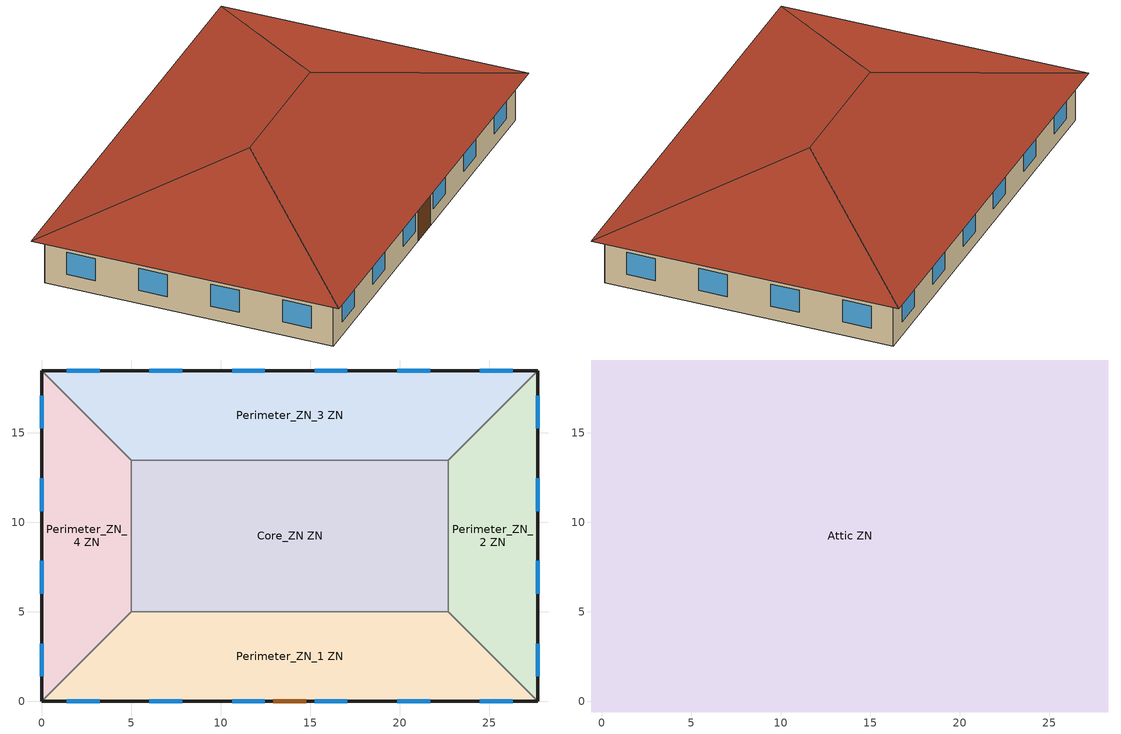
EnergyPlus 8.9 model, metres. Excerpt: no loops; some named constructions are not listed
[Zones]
Core_ZN ZN
 floor ground (Typical Insulated Carpeted 6in Slab Floor): 22.69,13.46 22.69,5 5,5 5,13.46 z0
 wall to Perimeter_ZN_2 ZN (Typical Interior Wall): 22.69,5 22.69,13.46 z0:3.05
 wall to Perimeter_ZN_3 ZN (Typical Interior Wall): 22.69,13.46 5,13.46 z0:3.05
 wall to Perimeter_ZN_1 ZN (Typical Interior Wall): 5,5 22.69,5 z0:3.05
 wall to Perimeter_ZN_4 ZN (Typical Interior Wall): 5,13.46 5,5 z0:3.05
Perimeter_ZN_1 ZN
 floor ground (Typical Insulated Carpeted 6in Slab Floor): 22.69,5 27.69,0 0,0 5,5 z0
 wall outside (Typical Insulated Wood Framed Exterior Wall R-11.24): 0,0 27.69,0 z0:3.05
 wall to Perimeter_ZN_2 ZN (Typical Interior Wall): 27.69,0 22.69,5 z0:3.05
 wall to Perimeter_ZN_4 ZN (Typical Interior Wall): 5,5 0,0 z0:3.05
 window (U 0.57 SHGC 0.49 Dbl Blue 6mm/6mm Air): 1.39,0 3.22,0 / 6.01,0 7.84,0 / 10.62,0 12.45,0 / 15.24,0 17.07,0 / 19.85,0 21.68,0 / 24.47,0 26.3,0 z0.9:2.42
 door (Typical Insulated Metal Door R-1.43): 12.93,0 14.76,0 z0:2.13
Perimeter_ZN_2 ZN
 floor ground (Typical Insulated Carpeted 6in Slab Floor): 27.69,18.46 27.69,0 22.69,5 22.69,13.46 z0
 wall outside (Typical Insulated Wood Framed Exterior Wall R-11.24): 27.69,0 27.69,18.46 z0:3.05
 wall to Perimeter_ZN_3 ZN (Typical Interior Wall): 27.69,18.46 22.69,13.46 z0:3.05
 window (U 0.57 SHGC 0.49 Dbl Blue 6mm/6mm Air): 27.69,1.39 27.69,3.22 / 27.69,6.01 27.69,7.84 / 27.69,10.62 27.69,12.45 / 27.69,15.24 27.69,17.07 z0.9:2.42
Perimeter_ZN_3 ZN
 floor ground (Typical Insulated Carpeted 6in Slab Floor): 27.69,18.46 22.69,13.46 5,13.46 0,18.46 z0
 wall outside (Typical Insulated Wood Framed Exterior Wall R-11.24): 27.69,18.46 0,18.46 z0:3.05
 wall to Perimeter_ZN_4 ZN (Typical Interior Wall): 0,18.46 5,13.46 z0:3.05
 window (U 0.57 SHGC 0.49 Dbl Blue 6mm/6mm Air): 26.3,18.46 24.47,18.46 / 21.68,18.46 19.85,18.46 / 17.07,18.46 15.24,18.46 / 12.45,18.46 10.62,18.46 / 7.84,18.46 6.01,18.46 / 3.22,18.46 1.39,18.46 z0.9:2.42
Perimeter_ZN_4 ZN
 floor ground (Typical Insulated Carpeted 6in Slab Floor): 0,18.46 5,13.46 5,5 0,0 z0
 wall outside (Typical Insulated Wood Framed Exterior Wall R-11.24): 0,18.46 0,0 z0:3.05
 window (U 0.57 SHGC 0.49 Dbl Blue 6mm/6mm Air): 0,17.07 0,15.24 / 0,12.45 0,10.62 / 0,7.84 0,6.01 / 0,3.22 0,1.39 z0.9:2.42
Attic ZN
 floor outside (Typical Insulated Exterior Mass Floor R-13.51): 28.29,19.06 28.29,-0.6 27.69,0 27.69,18.46 z3.05; 28.29,19.06 27.69,18.46 0,18.46 -0.6,19.06 z3.05; 27.69,0 28.29,-0.6 -0.6,-0.6 0,0 z3.05; -0.6,19.06 0,18.46 0,0 -0.6,-0.6 z3.05
 floor to Core_ZN ZN (Typical Interior Floor): 22.69,13.46 22.69,5 5,5 5,13.46 z3.05
 floor to Perimeter_ZN_2 ZN (Typical Interior Floor): 27.69,18.46 27.69,0 22.69,5 22.69,13.46 z3.05
 floor to Perimeter_ZN_3 ZN (Typical Interior Floor): 27.69,18.46 22.69,13.46 5,13.46 0,18.46 z3.05
 floor to Perimeter_ZN_1 ZN (Typical Interior Floor): 22.69,5 27.69,0 0,0 5,5 z3.05
 floor to Perimeter_ZN_4 ZN (Typical Interior Floor): 0,18.46 5,13.46 5,5 0,0 z3.05
 roof outside (Typical Wood Joist Attic Floor R-29.41): 18.46,9.23,6.33 28.29,-0.6,3.05 28.29,19.06,3.05; 18.46,9.23,6.33 28.29,19.06,3.05 -0.6,19.06,3.05 9.23,9.23,6.33; 9.23,9.23,6.33 -0.6,-0.6,3.05 28.29,-0.6,3.05 18.46,9.23,6.33; 9.23,9.23,6.33 -0.6,19.06,3.05 -0.6,-0.6,3.05
[MaterialProperty:GlazingSpectralData] Wavelength 1 {micron}=0.3; transmittance 1=0; front reflectance 1=0.04; back reflectance 1=0.04; Wavelength 2 {micron}=0.305; transmittance 2=0; front reflectance 2=0.04; back reflectance 2=0.04; Wavelength 3 {micron}=0.31; transmittance 3=0; front reflectance 3=0.04; back reflectance 3=0.04; Wavelength 4 {micron}=0.315; transmittance 4=0; front reflectance 4=0.04; back reflectance 4=0.04; Wavelength 5 {micron}=0.32; transmittance 5=0; front reflectance 5=0.04; back reflectance 5=0.04; Wavelength 6 {micron}=0.325; transmittance 6=0; front reflectance 6=0.04; back reflectance 6=0.04; Wavelength 7 {micron}=0.33; transmittance 7=0; front reflectance 7=0.04; back reflectance 7=0.04; Wavelength 8 {micron}=0.335; transmittance 8=0; front reflectance 8=0.04; back reflectance 8=0.04; Wavelength 9 {micron}=0.34; transmittance 9=0; front reflectance 9=0.04; back reflectance 9=0.04; Wavelength 10 {micron}=0.345; transmittance 10=0; front reflectance 10=0.04; back reflectance 10=0.04; Wavelength 11 {micron}=0.35; transmittance 11=0; front reflectance 11=0.04; back reflectance 11=0.04; Wavelength 12 {micron}=0.355; transmittance 12=0; front reflectance 12=0.04; back reflectance 12=0.04; Wavelength 13 {micron}=0.36; transmittance 13=0; front reflectance 13=0.04; back reflectance 13=0.04; Wavelength 14 {micron}=0.365; transmittance 14=0; front reflectance 14=0.04; back reflectance 14=0.04; Wavelength 15 {micron}=0.37; transmittance 15=0; front reflectance 15=0.04; back reflectance 15=0.04; Wavelength 16 {micron}=0.375; transmittance 16=0; front reflectance 16=0.04; back reflectance 16=0.04; Wavelength 17 {micron}=0.38; transmittance 17=0; front reflectance 17=0.04; back reflectance 17=0.04; Wavelength 18 {micron}=0.385; transmittance 18=0; front reflectance 18=0.04; back reflectance 18=0.04; Wavelength 19 {micron}=0.39; transmittance 19=0; front reflectance 19=0.04; back reflectance 19=0.04; Wavelength 20 {micron}=0.395; transmittance 20=0; front reflectance 20=0.04; back reflectance 20=0.04; Wavelength 21 {micron}=0.4; transmittance 21=0; front reflectance 21=0.04; back reflectance 21=0.04; Wavelength 22 {micron}=0.405; transmittance 22=0; front reflectance 22=0.04; back reflectance 22=0.04; Wavelength 23 {micron}=0.41; front reflectance 23=0.04; back reflectance 23=0.04; Wavelength 24 {micron}=0.415; front reflectance 24=0.04; back reflectance 24=0.04; Wavelength 25 {micron}=0.42; front reflectance 25=0.04; back reflectance 25=0.04; Wavelength 26 {micron}=0.425; front reflectance 26=0.04; back reflectance 26=0.04; Wavelength 27 {micron}=0.43; Wavelength 28 {micron}=0.435; front reflectance 28=0.041; back reflectance 28=0.041; Wavelength 29 {micron}=0.44; front reflectance 29=0.041; back reflectance 29=0.041; Wavelength 30 {micron}=0.445; front reflectance 30=0.041; back reflectance 30=0.041; Wavelength 31 {micron}=0.45; Wavelength 32 {micron}=0.455; Wavelength 33 {micron}=0.46; Wavelength 34 {micron}=0.465; Wavelength 35 {micron}=0.47; front reflectance 35=0.042; back reflectance 35=0.042; Wavelength 36 {micron}=0.475; Wavelength 37 {micron}=0.48; Wavelength 38 {micron}=0.485; Wavelength 39 {micron}=0.49; Wavelength 40 {micron}=0.495; Wavelength 41 {micron}=0.5; Wavelength 42 {micron}=0.505; Wavelength 43 {micron}=0.51; Wavelength 44 {micron}=0.515; front reflectance 44=0.042; back reflectance 44=0.042; Wavelength 45 {micron}=0.52; Wavelength 46 {micron}=0.525; front reflectance 46=0.041; back reflectance 46=0.041; Wavelength 47 {micron}=0.53; front reflectance 47=0.041; back reflectance 47=0.041; Wavelength 48 {micron}=0.535; front reflectance 48=0.041; back reflectance 48=0.041; Wavelength 49 {micron}=0.54; Wavelength 50 {micron}=0.545; Wavelength 51 {micron}=0.55; Wavelength 52 {micron}=0.555; Wavelength 53 {micron}=0.56; front reflectance 53=0.042; back reflectance 53=0.042; Wavelength 54 {micron}=0.565; Wavelength 55 {micron}=0.57; Wavelength 56 {micron}=0.575; Wavelength 57 {micron}=0.58; Wavelength 58 {micron}=0.585; front reflectance 58=0.042; back reflectance 58=0.042; Wavelength 59 {micron}=0.59; front reflectance 59=0.042; back reflectance 59=0.042; Wavelength 60 {micron}=0.595; front reflectance 60=0.042; back reflectance 60=0.042; Wavelength 61 {micron}=0.6; Wavelength 62 {micron}=0.605; Wavelength 63 {micron}=0.61; front reflectance 63=0.042; back reflectance 63=0.042; Wavelength 64 {micron}=0.615; front reflectance 64=0.042; back reflectance 64=0.042; Wavelength 65 {micron}=0.62; front reflectance 65=0.042; back reflectance 65=0.042; Wavelength 66 {micron}=0.625; front reflectance 66=0.042; back reflectance 66=0.042; Wavelength 67 {micron}=0.63; Wavelength 68 {micron}=0.635; Wavelength 69 {micron}=0.64; Wavelength 70 {micron}=0.645; Wavelength 71 {micron}=0.65; Wavelength 72 {micron}=0.655; Wavelength 73 {micron}=0.66; Wavelength 74 {micron}=0.665; Wavelength 75 {micron}=0.67; Wavelength 76 {micron}=0.675; Wavelength 77 {micron}=0.68; Wavelength 78 {micron}=0.685; Wavelength 79 {micron}=0.69; Wavelength 80 {micron}=0.695; Wavelength 81 {micron}=0.7; Wavelength 82 {micron}=0.705; Wavelength 83 {micron}=0.71; Wavelength 84 {micron}=0.715; Wavelength 85 {micron}=0.72; Wavelength 86 {micron}=0.725; Wavelength 87 {micron}=0.73; Wavelength 88 {micron}=0.735; Wavelength 89 {micron}=0.74; Wavelength 90 {micron}=0.745; Wavelength 91 {micron}=0.75; Wavelength 92 {micron}=0.755; Wavelength 93 {micron}=0.76; Wavelength 94 {micron}=0.765; Wavelength 95 {micron}=0.77; Wavelength 96 {micron}=0.775; Wavelength 97 {micron}=0.78; Wavelength 98 {micron}=0.785; Wavelength 99 {micron}=0.79; Wavelength 100 {micron}=0.795; Wavelength 101 {micron}=0.8; Wavelength 102 {micron}=0.805; Wavelength 103 {micron}=0.81; Wavelength 104 {micron}=0.815; Wavelength 105 {micron}=0.82; Wavelength 106 {micron}=0.825; Wavelength 107 {micron}=0.83; front reflectance 107=0.062; back reflectance 107=0.062; Wavelength 108 {micron}=0.835; Wavelength 109 {micron}=0.84; Wavelength 110 {micron}=0.845; Wavelength 111 {micron}=0.85; Wavelength 112 {micron}=0.855; Wavelength 113 {micron}=0.86; Wavelength 114 {micron}=0.865; Wavelength 115 {micron}=0.87; Wavelength 116 {micron}=0.875; Wavelength 117 {micron}=0.88; Wavelength 118 {micron}=0.885; Wavelength 119 {micron}=0.89; Wavelength 120 {micron}=0.895; front reflectance 120=0.061; back reflectance 120=0.061; Wavelength 121 {micron}=0.9; Wavelength 122 {micron}=0.905; Wavelength 123 {micron}=0.91; Wavelength 124 {micron}=0.915; Wavelength 125 {micron}=0.92; Wavelength 126 {micron}=0.925; Wavelength 127 {micron}=0.93; Wavelength 128 {micron}=0.935; Wavelength 129 {micron}=0.94; Wavelength 130 {micron}=0.945; Wavelength 131 {micron}=0.95; Wavelength 132 {micron}=0.955; Wavelength 133 {micron}=0.96; Wavelength 134 {micron}=0.965; Wavelength 135 {micron}=0.97; Wavelength 136 {micron}=0.975; Wavelength 137 {micron}=0.98; Wavelength 138 {micron}=0.985; Wavelength 139 {micron}=0.99; Wavelength 140 {micron}=0.995; Wavelength 141 {micron}=1; Wavelength 142 {micron}=1.005; Wavelength 143 {micron}=1.01; Wavelength 144 {micron}=1.015; Wavelength 145 {micron}=1.02; Wavelength 146 {micron}=1.025; Wavelength 147 {micron}=1.03; Wavelength 148 {micron}=1.035; Wavelength 149 {micron}=1.04; Wavelength 150 {micron}=1.045; Wavelength 151 {micron}=1.05; Wavelength 152 {micron}=1.055; Wavelength 153 {micron}=1.06; Wavelength 154 {micron}=1.065; Wavelength 155 {micron}=1.07; Wavelength 156 {micron}=1.075; Wavelength 157 {micron}=1.08; Wavelength 158 {micron}=1.085; Wavelength 159 {micron}=1.09; Wavelength 160 {micron}=1.095; Wavelength 161 {micron}=1.1; Wavelength 162 {micron}=1.105; Wavelength 163 {micron}=1.11; front reflectance 163=0.059; back reflectance 163=0.059; Wavelength 164 {micron}=1.115; Wavelength 165 {micron}=1.12; front reflectance 165=0.061; back reflectance 165=0.061; Wavelength 166 {micron}=1.125; Wavelength 167 {micron}=1.13; front reflectance 167=0.062; back reflectance 167=0.062; Wavelength 168 {micron}=1.135; Wavelength 169 {micron}=1.14; Wavelength 170 {micron}=1.145; Wavelength 171 {micron}=1.15; front reflectance 171=0.064; back reflectance 171=0.064; Wavelength 172 {micron}=1.155; front reflectance 172=0.065; back reflectance 172=0.065; Wavelength 173 {micron}=1.16; front reflectance 173=0.065; back reflectance 173=0.065; Wavelength 174 {micron}=1.165; transmittance 174=0.629; front reflectance 174=0.065; back reflectance 174=0.065; Wavelength 175 {micron}=1.17; transmittance 175=0.627; front reflectance 175=0.065; back reflectance 175=0.065; Wavelength 176 {micron}=1.175; transmittance 176=0.624; front reflectance 176=0.065; back reflectance 176=0.065; Wavelength 177 {micron}=1.18; transmittance 177=0.618; front reflectance 177=0.065; back reflectance 177=0.065; Wavelength 178 {micron}=1.185; transmittance 178=0.611; front reflectance 178=0.064; back reflectance 178=0.064; Wavelength 179 {micron}=1.19; transmittance 179=0.601; front reflectance 179=0.064; back reflectance 179=0.064; Wavelength 180 {micron}=1.195; transmittance 180=0.6; front reflectance 180=0.064; back reflectance 180=0.064; Wavelength 181 {micron}=1.2; transmittance 181=0.605; front reflectance 181=0.064; back reflectance 181=0.064; Wavelength 182 {micron}=1.205; transmittance 182=0.611; front reflectance 182=0.064; back reflectance 182=0.064; Wavelength 183 {micron}=1.21; transmittance 183=0.619; front reflectance 183=0.065; back reflectance 183=0.065; Wavelength 184 {micron}=1.215; transmittance 184=0.625; front reflectance 184=0.065; back reflectance 184=0.065; Wavelength 185 {micron}=1.22; transmittance 185=0.634; front reflectance 185=0.065; back reflectance 185=0.065; Wavelength 186 {micron}=1.225; transmittance 186=0.64; front reflectance 186=0.066; back reflectance 186=0.066; Wavelength 187 {micron}=1.23; transmittance 187=0.644; front reflectance 187=0.066; back reflectance 187=0.066; Wavelength 188 {micron}=1.235; transmittance 188=0.647; front reflectance 188=0.066; back reflectance 188=0.066; Wavelength 189 {micron}=1.24; transmittance 189=0.65; front reflectance 189=0.066; back reflectance 189=0.066; Wavelength 190 {micron}=1.245; transmittance 190=0.653; front reflectance 190=0.066; back reflectance 190=0.066; Wavelength 191 {micron}=1.25; transmittance 191=0.656; front reflectance 191=0.066; back reflectance 191=0.066; Wavelength 192 {micron}=1.255; transmittance 192=0.658; front reflectance 192=0.066; back reflectance 192=0.066; Wavelength 193 {micron}=1.26; transmittance 193=0.661; front reflectance 193=0.066; back reflectance 193=0.066; Wavelength 194 {micron}=1.265; transmittance 194=0.662; front reflectance 194=0.066; back reflectance 194=0.066; Wavelength 195 {micron}=1.27; transmittance 195=0.667; front reflectance 195=0.067; back reflectance 195=0.067; Wavelength 196 {micron}=1.275; transmittance 196=0.668; front reflectance 196=0.067; back reflectance 196=0.067; Wavelength 197 {micron}=1.28; transmittance 197=0.671; front reflectance 197=0.067; back reflectance 197=0.067; Wavelength 198 {micron}=1.285; transmittance 198=0.675; front reflectance 198=0.067; back reflectance 198=0.067; Wavelength 199 {micron}=1.29; transmittance 199=0.678; front reflectance 199=0.067; back reflectance 199=0.067; Wavelength 200 {micron}=1.295; transmittance 200=0.679; front reflectance 200=0.067; back reflectance 200=0.067; Wavelength 201 {micron}=1.3; transmittance 201=0.682; front reflectance 201=0.067; back reflectance 201=0.067; Wavelength 202 {micron}=1.305; transmittance 202=0.684; front reflectance 202=0.067; back reflectance 202=0.067; Wavelength 203 {micron}=1.31; transmittance 203=0.687; front reflectance 203=0.067; back reflectance 203=0.067; Wavelength 204 {micron}=1.315; transmittance 204=0.689; front reflectance 204=0.068; back reflectance 204=0.068; Wavelength 205 {micron}=1.32; transmittance 205=0.692; front reflectance 205=0.068; back reflectance 205=0.068; Wavelength 206 {micron}=1.325; transmittance 206=0.693; front reflectance 206=0.068; back reflectance 206=0.068; Wavelength 207 {micron}=1.33; transmittance 207=0.695; front reflectance 207=0.068; back reflectance 207=0.068; Wavelength 208 {micron}=1.335; transmittance 208=0.697; front reflectance 208=0.068; back reflectance 208=0.068; Wavelength 209 {micron}=1.34; transmittance 209=0.698; front reflectance 209=0.068; back reflectance 209=0.068; Wavelength 210 {micron}=1.345; transmittance 210=0.698; front reflectance 210=0.068; back reflectance 210=0.068; Wavelength 211 {micron}=1.35; transmittance 211=0.698; front reflectance 211=0.068; back reflectance 211=0.068; Wavelength 212 {micron}=1.355; transmittance 212=0.695; front reflectance 212=0.068; back reflectance 212=0.068; Wavelength 213 {micron}=1.36; transmittance 213=0.692; front reflectance 213=0.068; back reflectance 213=0.068; Wavelength 214 {micron}=1.365; transmittance 214=0.692; front reflectance 214=0.068; back reflectance 214=0.068; Wavelength 215 {micron}=1.37; transmittance 215=0.687; front reflectance 215=0.067; back reflectance 215=0.067; Wavelength 216 {micron}=1.375; transmittance 216=0.682; front reflectance 216=0.067; back reflectance 216=0.067; Wavelength 217 {micron}=1.38; transmittance 217=0.676; front reflectance 217=0.067; back reflectance 217=0.067; Wavelength 218 {micron}=1.385; transmittance 218=0.678; front reflectance 218=0.067; back reflectance 218=0.067; Wavelength 219 {micron}=1.39; transmittance 219=0.676; front reflectance 219=0.067; back reflectance 219=0.067; Wavelength 220 {micron}=1.395; transmittance 220=0.675; front reflectance 220=0.067; back reflectance 220=0.067; Wavelength 221 {micron}=1.4; transmittance 221=0.676; front reflectance 221=0.067; back reflectance 221=0.067; Wavelength 222 {micron}=1.405; transmittance 222=0.675; front reflectance 222=0.067; back reflectance 222=0.067; Wavelength 223 {micron}=1.41; transmittance 223=0.671; front reflectance 223=0.067; back reflectance 223=0.067; Wavelength 224 {micron}=1.415; transmittance 224=0.67; front reflectance 224=0.067; back reflectance 224=0.067; Wavelength 225 {micron}=1.42; transmittance 225=0.673; front reflectance 225=0.067; back reflectance 225=0.067; Wavelength 226 {micron}=1.425; transmittance 226=0.671; front reflectance 226=0.067; back reflectance 226=0.067; Wavelength 227 {micron}=1.43; transmittance 227=0.668; front reflectance 227=0.067; back reflectance 227=0.067; Wavelength 228 {micron}=1.435; transmittance 228=0.67; front reflectance 228=0.067; back reflectance 228=0.067; Wavelength 229 {micron}=1.44; transmittance 229=0.67; front reflectance 229=0.067; back reflectance 229=0.067; Wavelength 230 {micron}=1.445; transmittance 230=0.668; front reflectance 230=0.067; back reflectance 230=0.067; Wavelength 231 {micron}=1.45; transmittance 231=0.67; front reflectance 231=0.067; back reflectance 231=0.067; Wavelength 232 {micron}=1.455; transmittance 232=0.67; front reflectance 232=0.067; back reflectance 232=0.067; Wavelength 233 {micron}=1.46; transmittance 233=0.673; front reflectance 233=0.067; back reflectance 233=0.067; Wavelength 234 {micron}=1.465; transmittance 234=0.676; front reflectance 234=0.067; back reflectance 234=0.067; Wavelength 235 {micron}=1.47; transmittance 235=0.681; front reflectance 235=0.067; back reflectance 235=0.067; Wavelength 236 {micron}=1.475; transmittance 236=0.684; front reflectance 236=0.067; back reflectance 236=0.067; Wavelength 237 {micron}=1.48; transmittance 237=0.689; front reflectance 237=0.068; back reflectance 237=0.068; Wavelength 238 {micron}=1.485; transmittance 238=0.69; front reflectance 238=0.068; back reflectance 238=0.068; Wavelength 239 {micron}=1.49; transmittance 239=0.695; front reflectance 239=0.068; back reflectance 239=0.068; Wavelength 240 {micron}=1.495; transmittance 240=0.698; front reflectance 240=0.068; back reflectance 240=0.068; Wavelength 241 {micron}=1.5; transmittance 241=0.703; front reflectance 241=0.068; back reflectance 241=0.068; Wavelength 242 {micron}=1.505; transmittance 242=0.706; front reflectance 242=0.068; back reflectance 242=0.068; Wavelength 243 {micron}=1.51; transmittance 243=0.711; front reflectance 243=0.068; back reflectance 243=0.068; Wavelength 244 {micron}=1.515; transmittance 244=0.714; front reflectance 244=0.069; back reflectance 244=0.069; Wavelength 245 {micron}=1.52; transmittance 245=0.718; front reflectance 245=0.069; back reflectance 245=0.069; Wavelength 246 {micron}=1.525; transmittance 246=0.719; front reflectance 246=0.069; back reflectance 246=0.069; Wavelength 247 {micron}=1.53; transmittance 247=0.724; front reflectance 247=0.069; back reflectance 247=0.069; Wavelength 248 {micron}=1.535; transmittance 248=0.724; front reflectance 248=0.069; back reflectance 248=0.069; Wavelength 249 {micron}=1.54; transmittance 249=0.728; front reflectance 249=0.069; back reflectance 249=0.069; Wavelength 250 {micron}=1.545; transmittance 250=0.728; front reflectance 250=0.069; back reflectance 250=0.069; Wavelength 251 {micron}=1.55; transmittance 251=0.728; front reflectance 251=0.069; back reflectance 251=0.069; Wavelength 252 {micron}=1.555; transmittance 252=0.728; front reflectance 252=0.069; back reflectance 252=0.069; Wavelength 253 {micron}=1.56; transmittance 253=0.728; front reflectance 253=0.069; back reflectance 253=0.069; Wavelength 254 {micron}=1.565; transmittance 254=0.728; front reflectance 254=0.069; back reflectance 254=0.069; Wavelength 255 {micron}=1.57; transmittance 255=0.728; front reflectance 255=0.069; back reflectance 255=0.069; Wavelength 256 {micron}=1.575; transmittance 256=0.728; front reflectance 256=0.069; back reflectance 256=0.069; Wavelength 257 {micron}=1.58; transmittance 257=0.729; front reflectance 257=0.069; back reflectance 257=0.069; Wavelength 258 {micron}=1.585; transmittance 258=0.731; front reflectance 258=0.069; back reflectance 258=0.069; Wavelength 259 {micron}=1.59; transmittance 259=0.733; front reflectance 259=0.069; back reflectance 259=0.069; Wavelength 260 {micron}=1.595; transmittance 260=0.735; front reflectance 260=0.069; back reflectance 260=0.069; Wavelength 261 {micron}=1.6; transmittance 261=0.736; front reflectance 261=0.069; back reflectance 261=0.069; Wavelength 262 {micron}=1.605; transmittance 262=0.738; front reflectance 262=0.07; back reflectance 262=0.07; Wavelength 263 {micron}=1.61; transmittance 263=0.74; front reflectance 263=0.07; back reflectance 263=0.07; Wavelength 264 {micron}=1.615; transmittance 264=0.741; front reflectance 264=0.07; back reflectance 264=0.07; Wavelength 265 {micron}=1.62; transmittance 265=0.741; front reflectance 265=0.07; back reflectance 265=0.07; Wavelength 266 {micron}=1.625; transmittance 266=0.741; front reflectance 266=0.07; back reflectance 266=0.07; Wavelength 267 {micron}=1.63; transmittance 267=0.741; front reflectance 267=0.07; back reflectance 267=0.07; Wavelength 268 {micron}=1.635; transmittance 268=0.741; front reflectance 268=0.07; back reflectance 268=0.07; Wavelength 269 {micron}=1.64; transmittance 269=0.741; front reflectance 269=0.07; back reflectance 269=0.07; Wavelength 270 {micron}=1.645; transmittance 270=0.743; front reflectance 270=0.07; back reflectance 270=0.07; Wavelength 271 {micron}=1.65; transmittance 271=0.741; front reflectance 271=0.07; back reflectance 271=0.07; Wavelength 272 {micron}=1.655; transmittance 272=0.74; front reflectance 272=0.07; back reflectance 272=0.07; Wavelength 273 {micron}=1.66; transmittance 273=0.736; front reflectance 273=0.069; back reflectance 273=0.069; Wavelength 274 {micron}=1.665; transmittance 274=0.735; front reflectance 274=0.069; back reflectance 274=0.069; Wavelength 275 {micron}=1.67; transmittance 275=0.724; front reflectance 275=0.069; back reflectance 275=0.069; Wavelength 276 {micron}=1.675; transmittance 276=0.716; front reflectance 276=0.069; back reflectance 276=0.069; Wavelength 277 {micron}=1.68; transmittance 277=0.698; front reflectance 277=0.068; back reflectance 277=0.068; Wavelength 278 {micron}=1.685; transmittance 278=0.673; front reflectance 278=0.067; back reflectance 278=0.067; Wavelength 279 {micron}=1.69; transmittance 279=0.608; front reflectance 279=0.064; back reflectance 279=0.064; Wavelength 280 {micron}=1.695; transmittance 280=0.574; front reflectance 280=0.063; back reflectance 280=0.063; Wavelength 281 {micron}=1.7; transmittance 281=0.521; front reflectance 281=0.061; back reflectance 281=0.061; Wavelength 282 {micron}=1.705; transmittance 282=0.493; front reflectance 282=0.06; back reflectance 282=0.06; Wavelength 283 {micron}=1.71; transmittance 283=0.499; front reflectance 283=0.06; back reflectance 283=0.06; Wavelength 284 {micron}=1.715; transmittance 284=0.507; front reflectance 284=0.06; back reflectance 284=0.06; Wavelength 285 {micron}=1.72; transmittance 285=0.512; front reflectance 285=0.06; back reflectance 285=0.06; Wavelength 286 {micron}=1.725; transmittance 286=0.526; front reflectance 286=0.061; back reflectance 286=0.061; Wavelength 287 {micron}=1.73; transmittance 287=0.548; front reflectance 287=0.062; back reflectance 287=0.062; Wavelength 288 {micron}=1.735; transmittance 288=0.546; front reflectance 288=0.062; back reflectance 288=0.062; Wavelength 289 {micron}=1.74; transmittance 289=0.533; front reflectance 289=0.061; back reflectance 289=0.061; Wavelength 290 {micron}=1.745; transmittance 290=0.527; front reflectance 290=0.061; back reflectance 290=0.061; Wavelength 291 {micron}=1.75; transmittance 291=0.522; front reflectance 291=0.061; back reflectance 291=0.061; Wavelength 292 {micron}=1.755; transmittance 292=0.53; front reflectance 292=0.061; back reflectance 292=0.061; Wavelength 293 {micron}=1.76; transmittance 293=0.552; front reflectance 293=0.062; back reflectance 293=0.062; Wavelength 294 {micron}=1.765; transmittance 294=0.568; front reflectance 294=0.063; back reflectance 294=0.063; Wavelength 295 {micron}=1.77; transmittance 295=0.589; front reflectance 295=0.064; back reflectance 295=0.064; Wavelength 296 {micron}=1.775; transmittance 296=0.6; front reflectance 296=0.064; back reflectance 296=0.064; Wavelength 297 {micron}=1.78; transmittance 297=0.619; front reflectance 297=0.065; back reflectance 297=0.065; Wavelength 298 {micron}=1.785; transmittance 298=0.625; front reflectance 298=0.065; back reflectance 298=0.065; Wavelength 299 {micron}=1.79; transmittance 299=0.63; front reflectance 299=0.065; back reflectance 299=0.065; Wavelength 300 {micron}=1.795; transmittance 300=0.632; front reflectance 300=0.065; back reflectance 300=0.065; Wavelength 301 {micron}=1.8; transmittance 301=0.635; front reflectance 301=0.065; back reflectance 301=0.065; Wavelength 302 {micron}=1.805; transmittance 302=0.637; front reflectance 302=0.065; back reflectance 302=0.065; Wavelength 303 {micron}=1.81; transmittance 303=0.638; front reflectance 303=0.066; back reflectance 303=0.066; Wavelength 304 {micron}=1.815; transmittance 304=0.638; front reflectance 304=0.066; back reflectance 304=0.066; Wavelength 305 {micron}=1.82; transmittance 305=0.638; front reflectance 305=0.066; back reflectance 305=0.066; Wavelength 306 {micron}=1.825; transmittance 306=0.64; front reflectance 306=0.066; back reflectance 306=0.066; Wavelength 307 {micron}=1.83; transmittance 307=0.646; front reflectance 307=0.066; back reflectance 307=0.066; Wavelength 308 {micron}=1.835; transmittance 308=0.649; front reflectance 308=0.066; back reflectance 308=0.066; Wavelength 309 {micron}=1.84; transmittance 309=0.656; front reflectance 309=0.066; back reflectance 309=0.066; Wavelength 310 {micron}=1.845; transmittance 310=0.658; front reflectance 310=0.066; back reflectance 310=0.066; Wavelength 311 {micron}=1.85; transmittance 311=0.667; front reflectance 311=0.067; back reflectance 311=0.067; Wavelength 312 {micron}=1.855; transmittance 312=0.673; front reflectance 312=0.067; back reflectance 312=0.067; Wavelength 313 {micron}=1.86; transmittance 313=0.681; front reflectance 313=0.067; back reflectance 313=0.067; Wavelength 314 {micron}=1.865; transmittance 314=0.681; front reflectance 314=0.067; back reflectance 314=0.067; Wavelength 315 {micron}=1.87; transmittance 315=0.684; front reflectance 315=0.067; back reflectance 315=0.067; Wavelength 316 {micron}=1.875; transmittance 316=0.687; front reflectance 316=0.067; back reflectance 316=0.067; Wavelength 317 {micron}=1.88; transmittance 317=0.687; front reflectance 317=0.067; back reflectance 317=0.067; Wavelength 318 {micron}=1.885; transmittance 318=0.685; front reflectance 318=0.067; back reflectance 318=0.067; Wavelength 319 {micron}=1.89; transmittance 319=0.685; front reflectance 319=0.067; back reflectance 319=0.067; Wavelength 320 {micron}=1.895; transmittance 320=0.685; front reflectance 320=0.067; back reflectance 320=0.067; Wavelength 321 {micron}=1.9; transmittance 321=0.689; front reflectance 321=0.068; back reflectance 321=0.068; Wavelength 322 {micron}=1.905; transmittance 322=0.682; front reflectance 322=0.067; back reflectance 322=0.067; Wavelength 323 {micron}=1.91; transmittance 323=0.682; front reflectance 323=0.067; back reflectance 323=0.067; Wavelength 324 {micron}=1.915; transmittance 324=0.679; front reflectance 324=0.067; back reflectance 324=0.067; Wavelength 325 {micron}=1.92; transmittance 325=0.681; front reflectance 325=0.067; back reflectance 325=0.067; Wavelength 326 {micron}=1.925; transmittance 326=0.678; front reflectance 326=0.067; back reflectance 326=0.067; Wavelength 327 {micron}=1.93; transmittance 327=0.679; front reflectance 327=0.067; back reflectance 327=0.067; Wavelength 328 {micron}=1.935; transmittance 328=0.679; front reflectance 328=0.067; back reflectance 328=0.067; Wavelength 329 {micron}=1.94; transmittance 329=0.679; front reflectance 329=0.067; back reflectance 329=0.067; Wavelength 330 {micron}=1.945; transmittance 330=0.681; front reflectance 330=0.067; back reflectance 330=0.067; Wavelength 331 {micron}=1.95; transmittance 331=0.684; front reflectance 331=0.067; back reflectance 331=0.067; Wavelength 332 {micron}=1.955; transmittance 332=0.685; front reflectance 332=0.067; back reflectance 332=0.067; Wavelength 333 {micron}=1.96; transmittance 333=0.687; front reflectance 333=0.067; back reflectance 333=0.067; Wavelength 334 {micron}=1.965; transmittance 334=0.685; front reflectance 334=0.067; back reflectance 334=0.067; Wavelength 335 {micron}=1.97; transmittance 335=0.685; front reflectance 335=0.067; back reflectance 335=0.067; Wavelength 336 {micron}=1.975; transmittance 336=0.687; front reflectance 336=0.067; back reflectance 336=0.067; Wavelength 337 {micron}=1.98; transmittance 337=0.684; front reflectance 337=0.067; back reflectance 337=0.067; Wavelength 338 {micron}=1.985; transmittance 338=0.684; front reflectance 338=0.067; back reflectance 338=0.067; Wavelength 339 {micron}=1.99; transmittance 339=0.682; front reflectance 339=0.067; back reflectance 339=0.067; Wavelength 340 {micron}=1.995; transmittance 340=0.681; front reflectance 340=0.067; back reflectance 340=0.067; Wavelength 341 {micron}=2; transmittance 341=0.678; front reflectance 341=0.067; back reflectance 341=0.067; Wavelength 342 {micron}=2.005; transmittance 342=0.673; front reflectance 342=0.067; back reflectance 342=0.067; Wavelength 343 {micron}=2.01; transmittance 343=0.662; front reflectance 343=0.066; back reflectance 343=0.066; Wavelength 344 {micron}=2.015; transmittance 344=0.655; front reflectance 344=0.066; back reflectance 344=0.066; Wavelength 345 {micron}=2.02; transmittance 345=0.646; front reflectance 345=0.066; back reflectance 345=0.066; Wavelength 346 {micron}=2.025; transmittance 346=0.638; front reflectance 346=0.066; back reflectance 346=0.066; Wavelength 347 {micron}=2.03; transmittance 347=0.63; front reflectance 347=0.065; back reflectance 347=0.065; Wavelength 348 {micron}=2.035; transmittance 348=0.622; front reflectance 348=0.065; back reflectance 348=0.065; Wavelength 349 {micron}=2.04; transmittance 349=0.614; front reflectance 349=0.065; back reflectance 349=0.065; Wavelength 350 {micron}=2.045; transmittance 350=0.608; front reflectance 350=0.064; back reflectance 350=0.064; Wavelength 351 {micron}=2.05; transmittance 351=0.598; front reflectance 351=0.064; back reflectance 351=0.064; Wavelength 352 {micron}=2.055; transmittance 352=0.593; front reflectance 352=0.064; back reflectance 352=0.064; Wavelength 353 {micron}=2.06; transmittance 353=0.582; front reflectance 353=0.063; back reflectance 353=0.063; Wavelength 354 {micron}=2.065; transmittance 354=0.575; front reflectance 354=0.063; back reflectance 354=0.063; Wavelength 355 {micron}=2.07; transmittance 355=0.569; front reflectance 355=0.063; back reflectance 355=0.063; Wavelength 356 {micron}=2.075; transmittance 356=0.568; front reflectance 356=0.063; back reflectance 356=0.063; Wavelength 357 {micron}=2.08; transmittance 357=0.565; front reflectance 357=0.063; back reflectance 357=0.063; Wavelength 358 {micron}=2.085; transmittance 358=0.565; front reflectance 358=0.063; back reflectance 358=0.063; Wavelength 359 {micron}=2.09; transmittance 359=0.566; front reflectance 359=0.063; back reflectance 359=0.063; Wavelength 360 {micron}=2.095; transmittance 360=0.566; front reflectance 360=0.063; back reflectance 360=0.063; Wavelength 361 {micron}=2.1; transmittance 361=0.57; front reflectance 361=0.063; back reflectance 361=0.063; Wavelength 362 {micron}=2.105; transmittance 362=0.571; front reflectance 362=0.063; back reflectance 362=0.063; Wavelength 363 {micron}=2.11; transmittance 363=0.575; front reflectance 363=0.063; back reflectance 363=0.063; Wavelength 364 {micron}=2.115; transmittance 364=0.577; front reflectance 364=0.063; back reflectance 364=0.063; Wavelength 365 {micron}=2.12; transmittance 365=0.581; front reflectance 365=0.063; back reflectance 365=0.063; Wavelength 366 {micron}=2.125; transmittance 366=0.582; front reflectance 366=0.063; back reflectance 366=0.063; Wavelength 367 {micron}=2.13; transmittance 367=0.582; front reflectance 367=0.063; back reflectance 367=0.063; Wavelength 368 {micron}=2.135; transmittance 368=0.581; front reflectance 368=0.063; back reflectance 368=0.063; Wavelength 369 {micron}=2.14; transmittance 369=0.582; front reflectance 369=0.063; back reflectance 369=0.063; Wavelength 370 {micron}=2.145; transmittance 370=0.583; front reflectance 370=0.063; back reflectance 370=0.063; Wavelength 371 {micron}=2.15; transmittance 371=0.586; front reflectance 371=0.063; back reflectance 371=0.063; Wavelength 372 {micron}=2.155; transmittance 372=0.585; front reflectance 372=0.063; back reflectance 372=0.063; Wavelength 373 {micron}=2.16; transmittance 373=0.585; front reflectance 373=0.063; back reflectance 373=0.063; Wavelength 374 {micron}=2.165; transmittance 374=0.585; front reflectance 374=0.063; back reflectance 374=0.063; Wavelength 375 {micron}=2.17; transmittance 375=0.585; front reflectance 375=0.063; back reflectance 375=0.063; Wavelength 376 {micron}=2.175; transmittance 376=0.585; front reflectance 376=0.063; back reflectance 376=0.063; Wavelength 377 {micron}=2.18; transmittance 377=0.583; front reflectance 377=0.063; back reflectance 377=0.063; Wavelength 378 {micron}=2.185; transmittance 378=0.581; front reflectance 378=0.063; back reflectance 378=0.063; Wavelength 379 {micron}=2.19; transmittance 379=0.573; front reflectance 379=0.063; back reflectance 379=0.063; Wavelength 380 {micron}=2.195; transmittance 380=0.569; front reflectance 380=0.063; back reflectance 380=0.063; Wavelength 381 {micron}=2.2; transmittance 381=0.56; front reflectance 381=0.062; back reflectance 381=0.062; Wavelength 382 {micron}=2.205; transmittance 382=0.556; front reflectance 382=0.062; back reflectance 382=0.062; Wavelength 383 {micron}=2.21; transmittance 383=0.551; front reflectance 383=0.062; back reflectance 383=0.062; Wavelength 384 {micron}=2.215; transmittance 384=0.545; front reflectance 384=0.062; back reflectance 384=0.062; Wavelength 385 {micron}=2.22; transmittance 385=0.532; front reflectance 385=0.061; back reflectance 385=0.061; Wavelength 386 {micron}=2.225; transmittance 386=0.521; front reflectance 386=0.061; back reflectance 386=0.061; Wavelength 387 {micron}=2.23; transmittance 387=0.505; front reflectance 387=0.06; back reflectance 387=0.06; Wavelength 388 {micron}=2.235; transmittance 388=0.486; front reflectance 388=0.059; back reflectance 388=0.059; Wavelength 389 {micron}=2.24; transmittance 389=0.456; front reflectance 389=0.058; back reflectance 389=0.058; Wavelength 390 {micron}=2.245; transmittance 390=0.429; front reflectance 390=0.057; back reflectance 390=0.057; Wavelength 391 {micron}=2.25; transmittance 391=0.375; front reflectance 391=0.055; back reflectance 391=0.055; Wavelength 392 {micron}=2.255; transmittance 392=0.33; front reflectance 392=0.053; back reflectance 392=0.053; Wavelength 393 {micron}=2.26; transmittance 393=0.263; front reflectance 393=0.051; back reflectance 393=0.051; Wavelength 394 {micron}=2.265; transmittance 394=0.22; front reflectance 394=0.049; back reflectance 394=0.049; Wavelength 395 {micron}=2.27; transmittance 395=0.167; front reflectance 395=0.047; back reflectance 395=0.047; Wavelength 396 {micron}=2.275; transmittance 396=0.142; front reflectance 396=0.046; back reflectance 396=0.046; Wavelength 397 {micron}=2.28; transmittance 397=0.111; front reflectance 397=0.044; back reflectance 397=0.044; Wavelength 398 {micron}=2.285; transmittance 398=0.093; front reflectance 398=0.044; back reflectance 398=0.044; Wavelength 399 {micron}=2.29; transmittance 399=0.076; front reflectance 399=0.043; back reflectance 399=0.043; Wavelength 400 {micron}=2.295; transmittance 400=0.063; front reflectance 400=0.043; back reflectance 400=0.043; Wavelength 401 {micron}=2.3; transmittance 401=0.052; front reflectance 401=0.042; back reflectance 401=0.042; Wavelength 402 {micron}=2.305; transmittance 402=0.049; front reflectance 402=0.042; back reflectance 402=0.042; Wavelength 403 {micron}=2.31; transmittance 403=0.057; front reflectance 403=0.042; back reflectance 403=0.042; Wavelength 404 {micron}=2.315; transmittance 404=0.068; front reflectance 404=0.043; back reflectance 404=0.043; Wavelength 405 {micron}=2.32; transmittance 405=0.084; front reflectance 405=0.043; back reflectance 405=0.043; Wavelength 406 {micron}=2.325; transmittance 406=0.089; front reflectance 406=0.044; back reflectance 406=0.044; Wavelength 407 {micron}=2.33; transmittance 407=0.097; front reflectance 407=0.044; back reflectance 407=0.044; Wavelength 408 {micron}=2.335; transmittance 408=0.099; front reflectance 408=0.044; back reflectance 408=0.044; Wavelength 409 {micron}=2.34; transmittance 409=0.1; front reflectance 409=0.044; back reflectance 409=0.044; Wavelength 410 {micron}=2.345; transmittance 410=0.1; front reflectance 410=0.044; back reflectance 410=0.044; Wavelength 411 {micron}=2.35; transmittance 411=0.101; front reflectance 411=0.044; back reflectance 411=0.044; Wavelength 412 {micron}=2.355; transmittance 412=0.11; front reflectance 412=0.044; back reflectance 412=0.044; Wavelength 413 {micron}=2.36; transmittance 413=0.121; front reflectance 413=0.045; back reflectance 413=0.045; Wavelength 414 {micron}=2.365; transmittance 414=0.125; front reflectance 414=0.045; back reflectance 414=0.045; Wavelength 415 {micron}=2.37; transmittance 415=0.13; front reflectance 415=0.045; back reflectance 415=0.045; Wavelength 416 {micron}=2.375; transmittance 416=0.132; front reflectance 416=0.045; back reflectance 416=0.045; Wavelength 417 {micron}=2.38; transmittance 417=0.131; front reflectance 417=0.045; back reflectance 417=0.045; Wavelength 418 {micron}=2.385; transmittance 418=0.131; front reflectance 418=0.045; back reflectance 418=0.045; Wavelength 419 {micron}=2.39; transmittance 419=0.134; front reflectance 419=0.045; back reflectance 419=0.045; Wavelength 420 {micron}=2.395; transmittance 420=0.138; front reflectance 420=0.046; back reflectance 420=0.046; Wavelength 421 {micron}=2.4; transmittance 421=0.143; front reflectance 421=0.046; back reflectance 421=0.046; Wavelength 422 {micron}=2.405; transmittance 422=0.148; front reflectance 422=0.046; back reflectance 422=0.046; Wavelength 423 {micron}=2.41; transmittance 423=0.153; front reflectance 423=0.046; back reflectance 423=0.046; Wavelength 424 {micron}=2.415; transmittance 424=0.152; front reflectance 424=0.046; back reflectance 424=0.046; Wavelength 425 {micron}=2.42; transmittance 425=0.149; front reflectance 425=0.046; back reflectance 425=0.046; Wavelength 426 {micron}=2.425; transmittance 426=0.144; front reflectance 426=0.046; back reflectance 426=0.046; Wavelength 427 {micron}=2.43; transmittance 427=0.132; front reflectance 427=0.045; back reflectance 427=0.045; Wavelength 428 {micron}=2.435; transmittance 428=0.128; front reflectance 428=0.045; back reflectance 428=0.045; Wavelength 429 {micron}=2.44; transmittance 429=0.125; front reflectance 429=0.045; back reflectance 429=0.045; Wavelength 430 {micron}=2.445; transmittance 430=0.124; front reflectance 430=0.045; back reflectance 430=0.045; Wavelength 431 {micron}=2.45; transmittance 431=0.116; front reflectance 431=0.045; back reflectance 431=0.045; Wavelength 432 {micron}=2.455; transmittance 432=0.113; front reflectance 432=0.045; back reflectance 432=0.045; Wavelength 433 {micron}=2.46; transmittance 433=0.114; front reflectance 433=0.045; back reflectance 433=0.045; Wavelength 434 {micron}=2.465; transmittance 434=0.117; front reflectance 434=0.045; back reflectance 434=0.045; Wavelength 435 {micron}=2.47; transmittance 435=0.126; front reflectance 435=0.045; back reflectance 435=0.045; Wavelength 436 {micron}=2.475; transmittance 436=0.128; front reflectance 436=0.045; back reflectance 436=0.045; Wavelength 437 {micron}=2.48; transmittance 437=0.129; front reflectance 437=0.045; back reflectance 437=0.045; Wavelength 438 {micron}=2.485; transmittance 438=0.135; front reflectance 438=0.045; back reflectance 438=0.045; Wavelength 439 {micron}=2.49; transmittance 439=0.145; front reflectance 439=0.046; back reflectance 439=0.046; Wavelength 440 {micron}=2.495; transmittance 440=0.15; front reflectance 440=0.046; back reflectance 440=0.046; Wavelength 441 {micron}=2.5; transmittance 441=0.155; front reflectance 441=0.046; back reflectance 441=0.046
Name | transmittance 23 | transmittance 24 | transmittance 25 | transmittance 26 | transmittance 27 | front reflectance 27 | back reflectance 27 | transmittance 28 | transmittance 29 | transmittance 30 | transmittance 31 | front reflectance 31 | back reflectance 31 | transmittance 32 | front reflectance 32 | back reflectance 32 | transmittance 33 | front reflectance 33 | back reflectance 33 | transmittance 34 | front reflectance 34 | back reflectance 34 | transmittance 35 | transmittance 36 | front reflectance 36 | back reflectance 36 | transmittance 37 | front reflectance 37 | back reflectance 37 | transmittance 38 | front reflectance 38 | back reflectance 38 | transmittance 39 | front reflectance 39 | back reflectance 39 | transmittance 40 | front reflectance 40 | back reflectance 40 | transmittance 41 | front reflectance 41 | back reflectance 41 | transmittance 42 | front reflectance 42 | back reflectance 42 | transmittance 43 | front reflectance 43 | back reflectance 43 | transmittance 44 | transmittance 45 | front reflectance 45 | back reflectance 45 | transmittance 46 | transmittance 47 | transmittance 48 | transmittance 49 | front reflectance 49 | back reflectance 49 | transmittance 50 | front reflectance 50 | back reflectance 50 | transmittance 51 | front reflectance 51 | back reflectance 51 | transmittance 52 | front reflectance 52 | back reflectance 52 | transmittance 53 | transmittance 54 | front reflectance 54 | back reflectance 54 | transmittance 55 | front reflectance 55 | back reflectance 55 | transmittance 56 | front reflectance 56 | back reflectance 56 | transmittance 57 | front reflectance 57 | back reflectance 57 | transmittance 58 | transmittance 59 | transmittance 60 | transmittance 61 | front reflectance 61 | back reflectance 61 | transmittance 62 | front reflectance 62 | back reflectance 62 | transmittance 63 | transmittance 64 | transmittance 65 | transmittance 66 | transmittance 67 | front reflectance 67 | back reflectance 67 | transmittance 68 | front reflectance 68 | back reflectance 68 | transmittance 69 | front reflectance 69 | back reflectance 69 | transmittance 70 | front reflectance 70 | back reflectance 70 | transmittance 71 | front reflectance 71 | back reflectance 71 | transmittance 72 | front reflectance 72 | back reflectance 72 | transmittance 73 | front reflectance 73 | back reflectance 73 | transmittance 74 | front reflectance 74 | back reflectance 74 | transmittance 75 | front reflectance 75 | back reflectance 75 | transmittance 76 | front reflectance 76 | back reflectance 76 | transmittance 77 | front reflectance 77 | back reflectance 77 | transmittance 78 | front reflectance 78 | back reflectance 78 | transmittance 79 | front reflectance 79 | back reflectance 79 | transmittance 80 | front reflectance 80 | back reflectance 80 | transmittance 81 | front reflectance 81 | back reflectance 81 | transmittance 82 | front reflectance 82 | back reflectance 82 | transmittance 83 | front reflectance 83 | back reflectance 83 | transmittance 84 | front reflectance 84 | back reflectance 84 | transmittance 85 | front reflectance 85 | back reflectance 85 | transmittance 86 | front reflectance 86 | back reflectance 86 | transmittance 87 | front reflectance 87 | back reflectance 87 | transmittance 88 | front reflectance 88 | back reflectance 88 | transmittance 89 | front reflectance 89 | back reflectance 89 | transmittance 90 | front reflectance 90 | back reflectance 90 | transmittance 91 | front reflectance 91 | back reflectance 91 | transmittance 92 | front reflectance 92 | back reflectance 92 | transmittance 93 | front reflectance 93 | back reflectance 93 | transmittance 94 | front reflectance 94 | back reflectance 94 | transmittance 95 | front reflectance 95 | back reflectance 95 | transmittance 96 | front reflectance 96 | back reflectance 96 | transmittance 97 | front reflectance 97 | back reflectance 97 | transmittance 98 | front reflectance 98 | back reflectance 98 | transmittance 99 | front reflectance 99 | back reflectance 99 | transmittance 100 | front reflectance 100 | back reflectance 100 | transmittance 101 | front reflectance 101 | back reflectance 101 | transmittance 102 | front reflectance 102 | back reflectance 102 | transmittance 103 | front reflectance 103 | back reflectance 103 | transmittance 104 | front reflectance 104 | back reflectance 104 | transmittance 105 | front reflectance 105 | back reflectance 105 | transmittance 106 | front reflectance 106 | back reflectance 106 | transmittance 107 | transmittance 108 | front reflectance 108 | back reflectance 108 | transmittance 109 | front reflectance 109 | back reflectance 109 | transmittance 110 | front reflectance 110 | back reflectance 110 | transmittance 111 | front reflectance 111 | back reflectance 111 | transmittance 112 | front reflectance 112 | back reflectance 112 | transmittance 113 | front reflectance 113 | back reflectance 113 | transmittance 114 | front reflectance 114 | back reflectance 114 | transmittance 115 | front reflectance 115 | back reflectance 115 | transmittance 116 | front reflectance 116 | back reflectance 116 | transmittance 117 | front reflectance 117 | back reflectance 117 | transmittance 118 | front reflectance 118 | back reflectance 118 | transmittance 119 | front reflectance 119 | back reflectance 119 | transmittance 120 | transmittance 121 | front reflectance 121 | back reflectance 121 | transmittance 122 | front reflectance 122 | back reflectance 122 | transmittance 123 | front reflectance 123 | back reflectance 123 | transmittance 124 | front reflectance 124 | back reflectance 124 | transmittance 125 | front reflectance 125 | back reflectance 125 | transmittance 126 | front reflectance 126 | back reflectance 126 | transmittance 127 | front reflectance 127 | back reflectance 127 | transmittance 128 | front reflectance 128 | back reflectance 128 | transmittance 129 | front reflectance 129 | back reflectance 129 | transmittance 130 | front reflectance 130 | back reflectance 130 | transmittance 131 | front reflectance 131 | back reflectance 131 | transmittance 132 | front reflectance 132 | back reflectance 132 | transmittance 133 | front reflectance 133 | back reflectance 133 | transmittance 134 | front reflectance 134 | back reflectance 134 | transmittance 135 | front reflectance 135 | back reflectance 135 | transmittance 136 | front reflectance 136 | back reflectance 136 | transmittance 137 | front reflectance 137 | back reflectance 137 | transmittance 138 | front reflectance 138 | back reflectance 138 | transmittance 139 | front reflectance 139 | back reflectance 139 | transmittance 140 | front reflectance 140 | back reflectance 140 | transmittance 141 | front reflectance 141 | back reflectance 141 | transmittance 142 | front reflectance 142 | back reflectance 142 | transmittance 143 | front reflectance 143 | back reflectance 143 | transmittance 144 | front reflectance 144 | back reflectance 144 | transmittance 145 | front reflectance 145 | back reflectance 145 | transmittance 146 | front reflectance 146 | back reflectance 146 | transmittance 147 | front reflectance 147 | back reflectance 147 | transmittance 148 | front reflectance 148 | back reflectance 148 | transmittance 149 | front reflectance 149 | back reflectance 149 | transmittance 150 | front reflectance 150 | back reflectance 150 | transmittance 151 | front reflectance 151 | back reflectance 151 | transmittance 152 | front reflectance 152 | back reflectance 152 | transmittance 153 | front reflectance 153 | back reflectance 153 | transmittance 154 | front reflectance 154 | back reflectance 154 | transmittance 155 | front reflectance 155 | back reflectance 155 | transmittance 156 | front reflectance 156 | back reflectance 156 | transmittance 157 | front reflectance 157 | back reflectance 157 | transmittance 158 | front reflectance 158 | back reflectance 158 | transmittance 159 | front reflectance 159 | back reflectance 159 | transmittance 160 | front reflectance 160 | back reflectance 160 | transmittance 161 | front reflectance 161 | back reflectance 161 | transmittance 162 | front reflectance 162 | back reflectance 162 | transmittance 163 | transmittance 164 | front reflectance 164 | back reflectance 164 | transmittance 165 | transmittance 166 | front reflectance 166 | back reflectance 166 | transmittance 167 | transmittance 168 | front reflectance 168 | back reflectance 168 | transmittance 169 | front reflectance 169 | back reflectance 169 | transmittance 170 | front reflectance 170 | back reflectance 170 | transmittance 171 | transmittance 172 | transmittance 173
WO18RT80SP | 0.001 | 0.003 | 0.006 | 0.011 | 0.015 | 0.041 | 0.041 | 0.023 | 0.029 | 0.034 | 0.039 | 0.042 | 0.042 | 0.043 | 0.042 | 0.042 | 0.046 | 0.042 | 0.042 | 0.051 | 0.042 | 0.042 | 0.06 | 0.073 | 0.043 | 0.043 | 0.094 | 0.044 | 0.044 | 0.118 | 0.045 | 0.045 | 0.144 | 0.046 | 0.046 | 0.161 | 0.046 | 0.046 | 0.157 | 0.046 | 0.046 | 0.128 | 0.045 | 0.045 | 0.09 | 0.044 | 0.044 | 0.06 | 0.043 | 0.042 | 0.042 | 0.036 | 0.034 | 0.035 | 0.039 | 0.042 | 0.042 | 0.044 | 0.042 | 0.042 | 0.05 | 0.042 | 0.042 | 0.056 | 0.042 | 0.042 | 0.061 | 0.064 | 0.043 | 0.043 | 0.065 | 0.043 | 0.043 | 0.065 | 0.043 | 0.043 | 0.064 | 0.043 | 0.043 | 0.061 | 0.06 | 0.058 | 0.057 | 0.042 | 0.042 | 0.057 | 0.042 | 0.042 | 0.058 | 0.059 | 0.06 | 0.062 | 0.063 | 0.043 | 0.043 | 0.065 | 0.043 | 0.043 | 0.069 | 0.043 | 0.043 | 0.073 | 0.043 | 0.043 | 0.078 | 0.043 | 0.043 | 0.084 | 0.043 | 0.043 | 0.09 | 0.044 | 0.044 | 0.096 | 0.044 | 0.044 | 0.103 | 0.044 | 0.044 | 0.111 | 0.044 | 0.044 | 0.12 | 0.045 | 0.045 | 0.128 | 0.045 | 0.045 | 0.139 | 0.046 | 0.046 | 0.151 | 0.046 | 0.046 | 0.164 | 0.047 | 0.047 | 0.18 | 0.047 | 0.047 | 0.197 | 0.048 | 0.048 | 0.215 | 0.049 | 0.049 | 0.234 | 0.049 | 0.049 | 0.255 | 0.05 | 0.05 | 0.275 | 0.051 | 0.051 | 0.296 | 0.052 | 0.052 | 0.319 | 0.053 | 0.053 | 0.341 | 0.054 | 0.054 | 0.361 | 0.054 | 0.054 | 0.38 | 0.055 | 0.055 | 0.401 | 0.056 | 0.056 | 0.419 | 0.057 | 0.057 | 0.437 | 0.057 | 0.057 | 0.452 | 0.058 | 0.058 | 0.466 | 0.059 | 0.059 | 0.482 | 0.059 | 0.059 | 0.496 | 0.06 | 0.06 | 0.509 | 0.06 | 0.06 | 0.52 | 0.061 | 0.061 | 0.53 | 0.061 | 0.061 | 0.538 | 0.062 | 0.062 | 0.546 | 0.062 | 0.062 | 0.553 | 0.062 | 0.062 | 0.555 | 0.062 | 0.062 | 0.558 | 0.557 | 0.062 | 0.062 | 0.555 | 0.062 | 0.062 | 0.553 | 0.062 | 0.062 | 0.555 | 0.062 | 0.062 | 0.556 | 0.062 | 0.062 | 0.556 | 0.062 | 0.062 | 0.553 | 0.062 | 0.062 | 0.553 | 0.062 | 0.062 | 0.553 | 0.062 | 0.062 | 0.547 | 0.062 | 0.062 | 0.547 | 0.062 | 0.062 | 0.543 | 0.062 | 0.062 | 0.537 | 0.529 | 0.061 | 0.061 | 0.518 | 0.061 | 0.061 | 0.509 | 0.06 | 0.06 | 0.498 | 0.06 | 0.06 | 0.488 | 0.06 | 0.06 | 0.481 | 0.059 | 0.059 | 0.471 | 0.059 | 0.059 | 0.463 | 0.059 | 0.059 | 0.451 | 0.058 | 0.058 | 0.445 | 0.058 | 0.058 | 0.435 | 0.057 | 0.057 | 0.426 | 0.057 | 0.057 | 0.418 | 0.057 | 0.057 | 0.41 | 0.056 | 0.056 | 0.404 | 0.056 | 0.056 | 0.399 | 0.056 | 0.056 | 0.396 | 0.056 | 0.056 | 0.392 | 0.056 | 0.056 | 0.39 | 0.056 | 0.056 | 0.385 | 0.055 | 0.055 | 0.384 | 0.055 | 0.055 | 0.382 | 0.055 | 0.055 | 0.38 | 0.055 | 0.055 | 0.379 | 0.055 | 0.055 | 0.378 | 0.055 | 0.055 | 0.377 | 0.055 | 0.055 | 0.377 | 0.055 | 0.055 | 0.378 | 0.055 | 0.055 | 0.379 | 0.055 | 0.055 | 0.38 | 0.055 | 0.055 | 0.382 | 0.055 | 0.055 | 0.386 | 0.055 | 0.055 | 0.389 | 0.056 | 0.056 | 0.395 | 0.056 | 0.056 | 0.4 | 0.056 | 0.056 | 0.404 | 0.056 | 0.056 | 0.413 | 0.057 | 0.057 | 0.421 | 0.057 | 0.057 | 0.428 | 0.057 | 0.057 | 0.436 | 0.057 | 0.057 | 0.448 | 0.058 | 0.058 | 0.458 | 0.058 | 0.058 | 0.485 | 0.5 | 0.06 | 0.06 | 0.529 | 0.54 | 0.062 | 0.062 | 0.557 | 0.569 | 0.063 | 0.063 | 0.588 | 0.064 | 0.064 | 0.598 | 0.064 | 0.064 | 0.612 | 0.619 | 0.627
WO18RT85SP | 0 | 0.001 | 0.003 | 0.006 | 0.009 | 0.04 | 0.04 | 0.014 | 0.018 | 0.022 | 0.025 | 0.041 | 0.041 | 0.028 | 0.041 | 0.041 | 0.03 | 0.041 | 0.041 | 0.034 | 0.041 | 0.041 | 0.04 | 0.05 | 0.042 | 0.042 | 0.067 | 0.043 | 0.043 | 0.087 | 0.043 | 0.043 | 0.108 | 0.044 | 0.044 | 0.123 | 0.045 | 0.045 | 0.119 | 0.045 | 0.045 | 0.094 | 0.044 | 0.044 | 0.062 | 0.042 | 0.042 | 0.039 | 0.026 | 0.041 | 0.041 | 0.021 | 0.02 | 0.021 | 0.024 | 0.041 | 0.041 | 0.027 | 0.041 | 0.041 | 0.031 | 0.041 | 0.041 | 0.036 | 0.041 | 0.041 | 0.04 | 0.042 | 0.042 | 0.042 | 0.043 | 0.042 | 0.042 | 0.043 | 0.042 | 0.042 | 0.042 | 0.042 | 0.042 | 0.04 | 0.039 | 0.038 | 0.037 | 0.041 | 0.041 | 0.037 | 0.041 | 0.041 | 0.038 | 0.039 | 0.04 | 0.041 | 0.042 | 0.042 | 0.042 | 0.044 | 0.042 | 0.042 | 0.047 | 0.042 | 0.042 | 0.05 | 0.042 | 0.042 | 0.054 | 0.042 | 0.042 | 0.059 | 0.042 | 0.042 | 0.064 | 0.043 | 0.043 | 0.069 | 0.043 | 0.043 | 0.075 | 0.043 | 0.043 | 0.081 | 0.043 | 0.043 | 0.089 | 0.044 | 0.044 | 0.096 | 0.044 | 0.044 | 0.106 | 0.044 | 0.044 | 0.116 | 0.045 | 0.045 | 0.129 | 0.045 | 0.045 | 0.143 | 0.046 | 0.046 | 0.159 | 0.046 | 0.046 | 0.176 | 0.047 | 0.047 | 0.195 | 0.048 | 0.048 | 0.215 | 0.049 | 0.049 | 0.236 | 0.049 | 0.049 | 0.257 | 0.05 | 0.05 | 0.28 | 0.051 | 0.051 | 0.303 | 0.052 | 0.052 | 0.324 | 0.053 | 0.053 | 0.345 | 0.054 | 0.054 | 0.367 | 0.055 | 0.055 | 0.386 | 0.055 | 0.055 | 0.405 | 0.056 | 0.056 | 0.421 | 0.057 | 0.057 | 0.437 | 0.057 | 0.057 | 0.454 | 0.058 | 0.058 | 0.469 | 0.059 | 0.059 | 0.483 | 0.059 | 0.059 | 0.496 | 0.06 | 0.06 | 0.507 | 0.06 | 0.06 | 0.516 | 0.061 | 0.061 | 0.524 | 0.061 | 0.061 | 0.532 | 0.061 | 0.061 | 0.535 | 0.061 | 0.061 | 0.538 | 0.537 | 0.061 | 0.061 | 0.536 | 0.061 | 0.061 | 0.533 | 0.061 | 0.061 | 0.535 | 0.061 | 0.061 | 0.537 | 0.061 | 0.061 | 0.537 | 0.061 | 0.061 | 0.534 | 0.061 | 0.061 | 0.535 | 0.061 | 0.061 | 0.535 | 0.061 | 0.061 | 0.528 | 0.061 | 0.061 | 0.528 | 0.061 | 0.061 | 0.524 | 0.061 | 0.061 | 0.518 | 0.509 | 0.06 | 0.06 | 0.498 | 0.06 | 0.06 | 0.487 | 0.059 | 0.059 | 0.476 | 0.059 | 0.059 | 0.466 | 0.059 | 0.059 | 0.458 | 0.058 | 0.058 | 0.448 | 0.058 | 0.058 | 0.439 | 0.058 | 0.058 | 0.427 | 0.057 | 0.057 | 0.42 | 0.057 | 0.057 | 0.408 | 0.056 | 0.056 | 0.399 | 0.056 | 0.056 | 0.392 | 0.056 | 0.056 | 0.383 | 0.055 | 0.055 | 0.377 | 0.055 | 0.055 | 0.372 | 0.055 | 0.055 | 0.37 | 0.055 | 0.055 | 0.366 | 0.055 | 0.055 | 0.364 | 0.055 | 0.055 | 0.358 | 0.054 | 0.054 | 0.357 | 0.054 | 0.054 | 0.355 | 0.054 | 0.054 | 0.353 | 0.054 | 0.054 | 0.352 | 0.054 | 0.054 | 0.351 | 0.054 | 0.054 | 0.35 | 0.054 | 0.054 | 0.35 | 0.054 | 0.054 | 0.351 | 0.054 | 0.054 | 0.352 | 0.054 | 0.054 | 0.353 | 0.054 | 0.054 | 0.355 | 0.054 | 0.054 | 0.357 | 0.054 | 0.054 | 0.359 | 0.054 | 0.054 | 0.366 | 0.055 | 0.055 | 0.37 | 0.055 | 0.055 | 0.374 | 0.055 | 0.055 | 0.383 | 0.055 | 0.055 | 0.392 | 0.056 | 0.056 | 0.399 | 0.056 | 0.056 | 0.408 | 0.056 | 0.056 | 0.42 | 0.057 | 0.057 | 0.432 | 0.057 | 0.057 | 0.464 | 0.482 | 0.059 | 0.059 | 0.514 | 0.526 | 0.061 | 0.061 | 0.544 | 0.556 | 0.062 | 0.062 | 0.574 | 0.063 | 0.063 | 0.586 | 0.063 | 0.063 | 0.605 | 0.614 | 0.625
